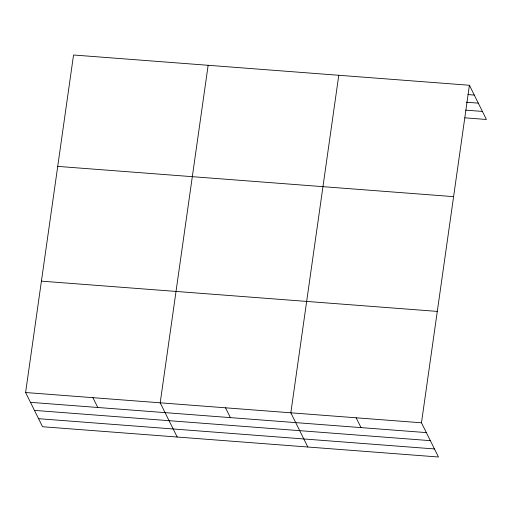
<?xml version="1.0" encoding="UTF-8"?>
<svg xmlns="http://www.w3.org/2000/svg" width="512" height="512" viewBox="0 0 512 512"><rect width="100%" height="100%" fill="white"/><g stroke="black" fill="none" stroke-linecap="round" stroke-linejoin="round"><path stroke-width="0.77" d="M469.421 85.261L421.472 422.79L438.458 456.998L42.579 426.739L25.6 392.525L73.542 55.002L469.421 85.261L486.4 119.475L464.89 117.83M208.141 65.293L160.198 402.816L177.178 437.024M338.778 75.277L290.835 412.8L307.814 447.008M467.917 94.592L474.291 95.078M466.336 102.214L478.285 103.13M465.677 110.144L482.406 111.424M57.722 166.387L453.6 196.646M41.421 281.146L437.299 311.405M25.6 392.525L421.472 422.79M30.47 402.342L426.349 432.602M34.47 410.394L430.342 440.653M38.586 418.688L434.458 448.947M356.154 417.792L361.03 427.61M225.517 407.808L230.387 417.626M92.896 397.67L97.773 407.488"/></g></svg>
